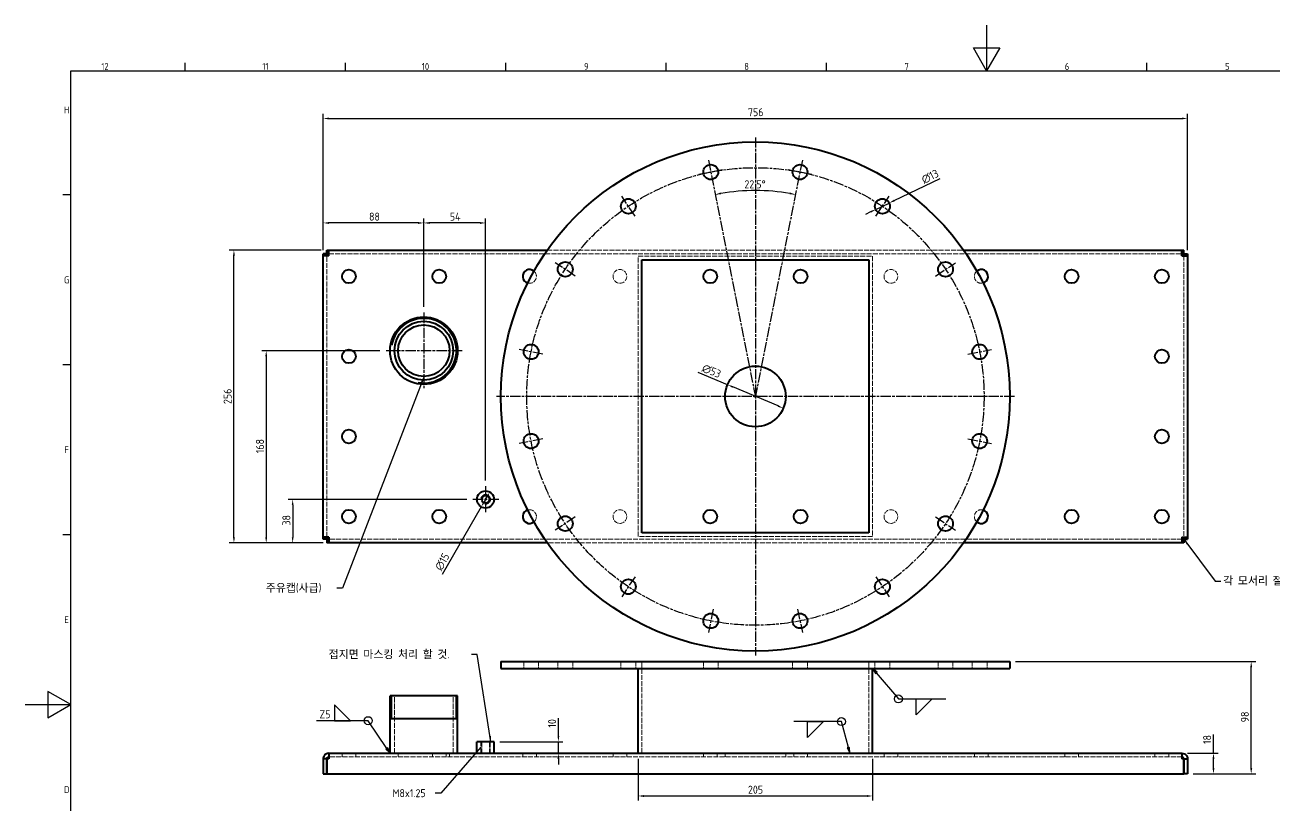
# Model space of a CAD drawing. Header units: millimetres. Extents: x 0 to 1682, y 0 to 1188.
# Drawn here: x 0 to 1093, y 505 to 1188 of the extents above; entities that cross this region are included whole.
import ezdxf

# ---------------------------------------------------------------- set-up
doc = ezdxf.new("R2010")
doc.units = ezdxf.units.MM
doc.header["$LTSCALE"] = 2
doc.linetypes.add('CHAIN', pattern=[0.3543, 0.2362, -0.0295, 0.0591, -0.0295])
doc.linetypes.add('DASHED', pattern=[0.2067, 0.1654, -0.0413])
doc.layers.get('0').update_dxf_attribs({"color": 3, "lineweight": 25})
for name, color, linetype, lineweight in [('가려진 것(ISO)', 2, 'DASHED', 18), ('가시적인 것(ISO)', 3, 'Continuous', 40), ('가시적인 좁은 것(ISO)', 3, 'Continuous', 35), ('경계(ISO)', 7, 'Continuous', 25), ('기호(ISO)', 5, 'Continuous', 25), ('중심 표식(ISO)', 1, 'Continuous', 25), ('중심선(ISO)', 1, 'Continuous', 25), ('치수(ISO)', 2, 'Continuous', 25)]:
    doc.layers.add(name, color=color, linetype=linetype, lineweight=lineweight)
doc.styles.add('문자 텍스트_M2B', font='isocp.shx')
doc.styles.add('치수 텍스트_PSTEK_POSCO', font='isocp.shx')
doc.dimstyles.new('치수_PSTEK_POSCO', dxfattribs={"dimscale": 2, "dimtxt": 3.5, "dimasz": 2.5, "dimexe": 2, "dimexo": 2.5, "dimgap": 1, "dimtad": 1, "dimrnd": 1e-08, "dimdsep": 46, "dimtxsty": '치수 텍스트_PSTEK_POSCO', "dimcen": 0.09, "dimdle": 10, "dimclrd": 7, "dimclre": 7, "dimclrt": 2, "dimadec": 1, "dimazin": 2, "dimtfac": 1, "dimtmove": 0, "dimatfit": 3, "dimfxl": 0, "dimtolj": 1, "dimlwd": -1, "dimlwe": -1, "dimarcsym": 0})
doc.dimstyles.new('치수_PSTEK_POSCO$7', dxfattribs={"dimscale": 2, "dimtxt": 3.5, "dimasz": 2.5, "dimexe": 2, "dimexo": 2.5, "dimgap": 1, "dimtad": 1, "dimrnd": 1e-08, "dimdsep": 46, "dimtxsty": '치수 텍스트_PSTEK_POSCO', "dimcen": 0.09, "dimdle": 10, "dimclrd": 7, "dimclre": 7, "dimclrt": 2, "dimadec": 1, "dimazin": 2, "dimtfac": 1, "dimtmove": 0, "dimatfit": 3, "dimfxl": 0, "dimtolj": 1, "dimlwd": -1, "dimlwe": -1, "dimarcsym": 0})

# ---------------------------------------------------------------- blocks, each defined once
blk = doc.blocks.new('경계 Default Border')
at = {"layer": '경계(ISO)'}
for p, q in [((70.08, 574), (70.08, 577.4)), ((140.17, 574), (140.17, 577.4)), ((210.25, 574), (210.25, 577.4)), ((280.33, 574), (280.33, 577.4)), ((350.42, 574), (350.42, 577.4)), ((490.58, 574), (490.58, 577.4)), ((20, 519.75), (16.6, 519.75)), ((20, 445.5), (16.6, 445.5)), ((20, 371.25), (16.6, 371.25))]:
    blk.add_line(p, q, dxfattribs=at)
at = {"layer": '경계(ISO)', "flags": 128}
for points in [[(420.5, 594), (420.5, 574), (414.73, 584), (426.27, 584), (420.5, 574)], [(20, 20), (20, 574), (821, 574), (821, 20), (20, 20)], [(0, 297), (20, 297), (10, 302.77), (10, 291.23), (20, 297)]]:
    blk.add_lwpolyline(points, dxfattribs=at)
at = {"layer": '경계(ISO)', "color": 2, "char_height": 3, "attachment_point": 7, "style": '문자 텍스트_M2B'}
for s, insert in [('12', (33.36, 574.37)), ('11', (103.78, 574.4)), ('10', (173.53, 574.37)), ('9', (244.44, 574.37)), ('8', (314.52, 574.37)), ('7', (384.6, 574.39)), ('6', (454.69, 574.37)), ('5', (524.77, 574.37)), ('H', (17.08, 555.37)), ('G', (17.08, 481.1)), ('F', (17.24, 406.87)), ('E', (17.24, 332.6)), ('D', (17.08, 258.35))]:
    blk.add_mtext(s, dxfattribs=dict(at, insert=insert))
blk = doc.blocks.new('*D22')
at = {"layer": 'Defpoints', "color": 0, "transparency": 16777216}
for p in [(182.7, 991.3), (264.1, 991.3), (265.8, 735.3)]:
    blk.add_point(p, dxfattribs=at)
at = {"layer": '치수(ISO)', "color": 7, "transparency": 16777216}
for p, q in [((259.1, 991.3), (178.7, 991.3)), ((182.7, 740.3), (182.7, 986.3)), ((260.8, 735.3), (178.7, 735.3))]:
    blk.add_line(p, q, dxfattribs=at)
for points in [[(181.9, 986.3), (183.6, 986.3), (182.7, 991.3)], [(181.9, 740.3), (183.6, 740.3), (182.7, 735.3)]]:
    blk.add_solid(points, dxfattribs=at)
at = {"layer": '치수(ISO)', "color": 2, "transparency": 16777216, "insert": (177.2, 856.7), "char_height": 7, "attachment_point": 4, "rotation": 90, "style": '치수 텍스트_PSTEK_POSCO'}
blk.add_mtext('\\A1;256', dxfattribs=at)
blk = doc.blocks.new('*D23')
at = {"layer": 'Defpoints', "color": 0, "transparency": 16777216}
for p in [(1016.8, 1106.3), (260.8, 986.3), (1016.8, 986.3)]:
    blk.add_point(p, dxfattribs=at)
at = {"layer": '치수(ISO)', "color": 7, "transparency": 16777216}
for p, q in [((260.8, 991.3), (260.8, 1110.3)), ((265.8, 1106.3), (1011.8, 1106.3)), ((1016.8, 991.3), (1016.8, 1110.3))]:
    blk.add_line(p, q, dxfattribs=at)
for points in [[(265.8, 1107.1), (265.8, 1105.5), (260.8, 1106.3)], [(1011.8, 1107.1), (1011.8, 1105.5), (1016.8, 1106.3)]]:
    blk.add_solid(points, dxfattribs=at)
at = {"layer": '치수(ISO)', "color": 2, "transparency": 16777216, "insert": (632.3, 1111.8), "char_height": 7, "attachment_point": 4, "style": '치수 텍스트_PSTEK_POSCO'}
blk.add_mtext('\\A1;756', dxfattribs=at)
blk = doc.blocks.new('*D24')
at = {"layer": 'Defpoints', "color": 0, "transparency": 16777216}
for p in [(260.8, 1015), (260.8, 986.3), (348.8, 936.8)]:
    blk.add_point(p, dxfattribs=at)
at = {"layer": '치수(ISO)', "color": 7, "transparency": 16777216}
for p, q in [((260.8, 991.3), (260.8, 1019)), ((348.8, 941.8), (348.8, 1019)), ((343.8, 1015), (265.8, 1015))]:
    blk.add_line(p, q, dxfattribs=at)
for points in [[(265.8, 1015.8), (265.8, 1014.1), (260.8, 1015)], [(343.8, 1015.8), (343.8, 1014.1), (348.8, 1015)]]:
    blk.add_solid(points, dxfattribs=at)
at = {"layer": '치수(ISO)', "color": 2, "transparency": 16777216, "insert": (300.9, 1020.5), "char_height": 7, "attachment_point": 4, "style": '치수 텍스트_PSTEK_POSCO'}
blk.add_mtext('\\A1;88', dxfattribs=at)
blk = doc.blocks.new('*D25')
at = {"layer": 'Defpoints', "color": 0, "transparency": 16777216}
for p in [(348.8, 1015), (348.8, 936.8), (402.8, 784.8)]:
    blk.add_point(p, dxfattribs=at)
at = {"layer": '치수(ISO)', "color": 7, "transparency": 16777216}
for p, q in [((348.8, 941.8), (348.8, 1019)), ((402.8, 789.8), (402.8, 1019)), ((397.8, 1015), (353.8, 1015))]:
    blk.add_line(p, q, dxfattribs=at)
for points in [[(353.8, 1015.8), (353.8, 1014.1), (348.8, 1015)], [(397.8, 1015.8), (397.8, 1014.1), (402.8, 1015)]]:
    blk.add_solid(points, dxfattribs=at)
at = {"layer": '치수(ISO)', "color": 2, "transparency": 16777216, "insert": (371.6, 1020.5), "char_height": 7, "attachment_point": 4, "style": '치수 텍스트_PSTEK_POSCO'}
blk.add_mtext('\\A1;54', dxfattribs=at)
blk = doc.blocks.new('*D26')
at = {"layer": 'Defpoints', "color": 0, "transparency": 16777216}
for p in [(410.3, 561.5), (449.7, 551.5), (466.5, 551.5)]:
    blk.add_point(p, dxfattribs=at)
at = {"layer": '치수(ISO)', "color": 7, "transparency": 16777216}
for p, q in [((466.5, 566.5), (466.5, 582.1)), ((415.3, 561.5), (470.5, 561.5)), ((466.5, 551.5), (466.5, 561.5)), ((466.5, 546.5), (466.5, 541.5))]:
    blk.add_line(p, q, dxfattribs=at)
for points in [[(465.7, 566.5), (467.3, 566.5), (466.5, 561.5)], [(465.7, 546.5), (467.3, 546.5), (466.5, 551.5)]]:
    blk.add_solid(points, dxfattribs=at)
at = {"layer": '치수(ISO)', "color": 2, "transparency": 16777216, "insert": (461, 573.8), "char_height": 7, "attachment_point": 4, "rotation": 90, "style": '치수 텍스트_PSTEK_POSCO'}
blk.add_mtext('\\A1;10', dxfattribs=at)
blk = doc.blocks.new('*D27')
at = {"layer": 'Defpoints', "color": 0, "transparency": 16777216}
for p in [(406.5, 779.8), (399, 766.8)]:
    blk.add_point(p, dxfattribs=at)
at = {"layer": '치수(ISO)', "color": 7, "transparency": 16777216}
for p, q in [((399, 766.8), (364.9, 707.7)), ((404, 775.5), (401.5, 771.1))]:
    blk.add_line(p, q, dxfattribs=at)
for points in [[(403.3, 775.9), (404.8, 775), (406.5, 779.8)], [(400.8, 771.6), (402.3, 770.7), (399, 766.8)]]:
    blk.add_solid(points, dxfattribs=at)
at = {"layer": '치수(ISO)', "color": 2, "transparency": 16777216, "insert": (361.1, 712.1), "char_height": 7, "attachment_point": 4, "rotation": 60, "style": '치수 텍스트_PSTEK_POSCO'}
blk.add_mtext('\\A1;∅15', dxfattribs=at)
blk = doc.blocks.new('*D28')
at = {"layer": 'Defpoints', "color": 0, "transparency": 16777216}
for p in [(614.4, 873.6), (663.2, 853)]:
    blk.add_point(p, dxfattribs=at)
at = {"layer": '치수(ISO)', "color": 7, "transparency": 16777216}
for p, q in [((614.4, 873.6), (588.7, 884.4)), ((658.6, 855), (619, 871.6))]:
    blk.add_line(p, q, dxfattribs=at)
for points in [[(619.3, 872.4), (618.7, 870.9), (614.4, 873.6)], [(658.9, 855.7), (658.3, 854.2), (663.2, 853)]]:
    blk.add_solid(points, dxfattribs=at)
at = {"layer": '치수(ISO)', "color": 2, "transparency": 16777216, "insert": (592.7, 888.7), "char_height": 7, "attachment_point": 4, "rotation": 337.1502, "style": '치수 텍스트_PSTEK_POSCO'}
blk.add_mtext('\\A1;∅53', dxfattribs=at)
blk = doc.blocks.new('*D29')
at = {"layer": 'Defpoints', "color": 0, "transparency": 16777216}
for p in [(1011.8, 551.5), (1016.8, 533.5), (1039.4, 533.5)]:
    blk.add_point(p, dxfattribs=at)
at = {"layer": '치수(ISO)', "color": 7, "transparency": 16777216}
for p, q in [((1039.4, 551.5), (1039.4, 567.8)), ((1016.8, 551.5), (1043.4, 551.5)), ((1039.4, 538.5), (1039.4, 546.5)), ((1021.8, 533.5), (1043.4, 533.5))]:
    blk.add_line(p, q, dxfattribs=at)
for points in [[(1038.6, 546.5), (1040.3, 546.5), (1039.4, 551.5)], [(1038.6, 538.5), (1040.3, 538.5), (1039.4, 533.5)]]:
    blk.add_solid(points, dxfattribs=at)
at = {"layer": '치수(ISO)', "color": 2, "transparency": 16777216, "insert": (1033.9, 559.5), "char_height": 7, "attachment_point": 4, "rotation": 90, "style": '치수 텍스트_PSTEK_POSCO'}
blk.add_mtext('\\A1;18', dxfattribs=at)
blk = doc.blocks.new('*D30')
at = {"layer": 'Defpoints', "color": 0, "transparency": 16777216}
for p in [(861.3, 631.5), (1072.4, 631.5), (1016.8, 533.5)]:
    blk.add_point(p, dxfattribs=at)
at = {"layer": '치수(ISO)', "color": 7, "transparency": 16777216}
for p, q in [((866.3, 631.5), (1076.4, 631.5)), ((1072.4, 538.5), (1072.4, 626.5)), ((1021.8, 533.5), (1076.4, 533.5))]:
    blk.add_line(p, q, dxfattribs=at)
for points in [[(1071.6, 626.5), (1073.3, 626.5), (1072.4, 631.5)], [(1071.6, 538.5), (1073.3, 538.5), (1072.4, 533.5)]]:
    blk.add_solid(points, dxfattribs=at)
at = {"layer": '치수(ISO)', "color": 2, "transparency": 16777216, "insert": (1066.9, 578.5), "char_height": 7, "attachment_point": 4, "rotation": 90, "style": '치수 텍스트_PSTEK_POSCO'}
blk.add_mtext('\\A1;98', dxfattribs=at)
blk = doc.blocks.new('*D31')
at = {"layer": 'Defpoints', "color": 0, "transparency": 16777216}
for p in [(315.3, 903.3), (211, 735.3), (265.8, 735.3)]:
    blk.add_point(p, dxfattribs=at)
at = {"layer": '치수(ISO)', "color": 7, "transparency": 16777216}
for p, q in [((310.3, 903.3), (207, 903.3)), ((211, 898.3), (211, 740.3)), ((260.8, 735.3), (207, 735.3))]:
    blk.add_line(p, q, dxfattribs=at)
for points in [[(210.1, 898.3), (211.8, 898.3), (211, 903.3)], [(210.1, 740.3), (211.8, 740.3), (211, 735.3)]]:
    blk.add_solid(points, dxfattribs=at)
at = {"layer": '치수(ISO)', "color": 2, "transparency": 16777216, "insert": (205.5, 813.7), "char_height": 7, "attachment_point": 4, "rotation": 90, "style": '치수 텍스트_PSTEK_POSCO'}
blk.add_mtext('\\A1;168', dxfattribs=at)
blk = doc.blocks.new('*D32')
at = {"layer": 'Defpoints', "color": 0, "transparency": 16777216}
for p in [(391.3, 773.3), (234.1, 735.3), (265.8, 735.3)]:
    blk.add_point(p, dxfattribs=at)
at = {"layer": '치수(ISO)', "color": 7, "transparency": 16777216}
for p, q in [((386.3, 773.3), (230.1, 773.3)), ((234.1, 768.3), (234.1, 740.3)), ((260.8, 735.3), (230.1, 735.3))]:
    blk.add_line(p, q, dxfattribs=at)
for points in [[(233.3, 768.3), (234.9, 768.3), (234.1, 773.3)], [(233.3, 740.3), (234.9, 740.3), (234.1, 735.3)]]:
    blk.add_solid(points, dxfattribs=at)
at = {"layer": '치수(ISO)', "color": 2, "transparency": 16777216, "insert": (228.6, 750.5), "char_height": 7, "attachment_point": 4, "rotation": 90, "style": '치수 텍스트_PSTEK_POSCO'}
blk.add_mtext('\\A1;38', dxfattribs=at)
blk = doc.blocks.new('*D52')
at = {"layer": 'Defpoints', "color": 0, "transparency": 16777216}
for p in [(597.7, 1069.8), (679.9, 1069.8), (650.6, 1042.9), (638.8, 863.3)]:
    blk.add_point(p, dxfattribs=at)
at = {"layer": '치수(ISO)', "color": 7, "transparency": 16777216}
blk.add_arc((638.8, 863.3), 180, 80.3416, 99.6584, dxfattribs=at)
for points in [[(608.7, 1039.9), (608.4, 1041.6), (603.7, 1039.8)], [(669.1, 1041.6), (668.8, 1039.9), (673.9, 1039.8)]]:
    blk.add_solid(points, dxfattribs=at)
at = {"layer": '치수(ISO)', "color": 2, "transparency": 16777216, "insert": (629.2, 1048.8), "char_height": 7, "attachment_point": 4, "style": '치수 텍스트_PSTEK_POSCO'}
blk.add_mtext('\\A1;22.5°', dxfattribs=at)
blk = doc.blocks.new('*D53')
at = {"layer": 'Defpoints', "color": 0, "transparency": 16777216}
for p in [(755.8, 1032.4), (744, 1026.8)]:
    blk.add_point(p, dxfattribs=at)
at = {"layer": '치수(ISO)', "color": 7, "transparency": 16777216}
for p, q in [((760.3, 1034.5), (800.5, 1053.7)), ((744, 1026.8), (755.8, 1032.4)), ((739.5, 1024.7), (735, 1022.5))]:
    blk.add_line(p, q, dxfattribs=at)
for points in [[(759.9, 1035.3), (760.6, 1033.8), (755.8, 1032.4)], [(739.2, 1025.4), (739.9, 1023.9), (744, 1026.8)]]:
    blk.add_solid(points, dxfattribs=at)
at = {"layer": '치수(ISO)', "color": 2, "transparency": 16777216, "insert": (784.7, 1052.2), "char_height": 7, "attachment_point": 4, "rotation": 25.4407, "style": '치수 텍스트_PSTEK_POSCO'}
blk.add_mtext('\\A1;∅13', dxfattribs=at)
blk = doc.blocks.new('*D55')
at = {"layer": 'Defpoints', "color": 0, "transparency": 16777216}
for p in [(536.3, 551.5), (741.3, 551.5), (741.3, 514.1)]:
    blk.add_point(p, dxfattribs=at)
at = {"layer": '치수(ISO)', "color": 7, "transparency": 16777216}
for p, q in [((536.3, 546.5), (536.3, 510.1)), ((741.3, 546.5), (741.3, 510.1)), ((541.3, 514.1), (736.3, 514.1))]:
    blk.add_line(p, q, dxfattribs=at)
for points in [[(541.3, 514.9), (541.3, 513.2), (536.3, 514.1)], [(736.3, 514.9), (736.3, 513.2), (741.3, 514.1)]]:
    blk.add_solid(points, dxfattribs=at)
at = {"layer": '치수(ISO)', "color": 2, "transparency": 16777216, "insert": (632.3, 519.6), "char_height": 7, "attachment_point": 4, "style": '치수 텍스트_PSTEK_POSCO'}
blk.add_mtext('\\A1;205', dxfattribs=at)

msp = doc.modelspace()

# ---------------------------------------------------------------- linework, layer by layer
at = {"layer": '가려진 것(ISO)', "ltscale": 12.936202}
for p, q in [((263.988, 740.301), (263.988, 986.301)), ((1013.588, 986.301), (1013.588, 740.301))]:
    msp.add_line(p, q, dxfattribs=at)
at = {"layer": '가려진 것(ISO)', "ltscale": 13.076432}
for p, q in [((265.788, 988.101), (1011.788, 988.101)), ((1011.788, 738.501), (265.788, 738.501)), ((1011.788, 548.296), (265.788, 548.296))]:
    msp.add_line(p, q, dxfattribs=at)
at = {"layer": '가려진 것(ISO)', "ltscale": 13.141491}
for p, q in [((456.793, 991.301), (820.783, 991.301)), ((820.783, 735.301), (456.793, 735.301))]:
    msp.add_line(p, q, dxfattribs=at)
at = {"layer": '가려진 것(ISO)', "ltscale": 13.049678}
for p, q in [((536.288, 985.801), (741.288, 985.801)), ((741.288, 740.801), (536.288, 740.801))]:
    msp.add_line(p, q, dxfattribs=at)
at = {"layer": '가려진 것(ISO)', "ltscale": 13.169919}
for p, q in [((536.288, 740.801), (536.288, 985.801)), ((741.288, 985.801), (741.288, 740.801))]:
    msp.add_line(p, q, dxfattribs=at)
at = {"layer": '가려진 것(ISO)', "ltscale": 5.71399}
for p, q in [((436.131, 625.496), (436.131, 631.496)), ((449.131, 625.496), (449.131, 631.496)), ((465.994, 625.496), (465.994, 631.496)), ((478.994, 625.496), (478.994, 631.496)), ((521.174, 625.496), (521.174, 631.496)), ((534.174, 625.496), (534.174, 631.496)), ((593.27, 625.496), (593.27, 631.496)), ((606.27, 625.496), (606.27, 631.496)), ((671.306, 625.496), (671.306, 631.496)), ((684.306, 625.496), (684.306, 631.496)), ((743.402, 625.496), (743.402, 631.496)), ((756.402, 625.496), (756.402, 631.496)), ((798.582, 625.496), (798.582, 631.496)), ((811.582, 625.496), (811.582, 631.496)), ((828.445, 625.496), (828.445, 631.496)), ((841.445, 625.496), (841.445, 631.496))]:
    msp.add_line(p, q, dxfattribs=at)
at = {"layer": '가려진 것(ISO)', "ltscale": 12.901145}
for p, q in [((539.488, 551.496), (539.488, 631.496)), ((738.088, 551.496), (738.088, 631.496))]:
    msp.add_line(p, q, dxfattribs=at)
at = {"layer": '가려진 것(ISO)', "ltscale": 13.438693}
for p, q in [((323.088, 551.496), (323.088, 601.496)), ((374.488, 551.496), (374.488, 601.496))]:
    msp.add_line(p, q, dxfattribs=at)
at = {"layer": '가려진 것(ISO)', "ltscale": 12.094824}
for p, q in [((398.788, 561.496), (398.788, 551.496)), ((399.465, 551.496), (399.465, 561.496)), ((406.112, 551.496), (406.112, 561.496)), ((406.788, 551.496), (406.788, 561.496))]:
    msp.add_line(p, q, dxfattribs=at)
at = {"layer": '가려진 것(ISO)', "ltscale": 3.047415}
for p, q in [((277.288, 548.296), (277.288, 551.496)), ((289.288, 548.296), (289.288, 551.496)), ((326.288, 548.296), (326.288, 551.496)), ((356.288, 548.296), (356.288, 551.496)), ((368.288, 548.296), (368.288, 551.496)), ((371.288, 548.296), (371.288, 551.496)), ((435.288, 548.296), (435.288, 551.496)), ((447.288, 548.296), (447.288, 551.496)), ((514.288, 548.296), (514.288, 551.496)), ((526.288, 548.296), (526.288, 551.496)), ((593.288, 548.296), (593.288, 551.496)), ((605.288, 548.296), (605.288, 551.496)), ((612.288, 551.496), (612.288, 548.296)), ((665.288, 551.496), (665.288, 548.296)), ((672.288, 548.296), (672.288, 551.496)), ((684.288, 548.296), (684.288, 551.496)), ((751.288, 548.296), (751.288, 551.496)), ((763.288, 548.296), (763.288, 551.496)), ((830.288, 548.296), (830.288, 551.496)), ((842.288, 548.296), (842.288, 551.496)), ((909.288, 548.296), (909.288, 551.496)), ((921.288, 548.296), (921.288, 551.496)), ((988.288, 548.296), (988.288, 551.496)), ((1000.288, 548.296), (1000.288, 551.496))]:
    msp.add_line(p, q, dxfattribs=at)
at = {"layer": '가려진 것(ISO)', "ltscale": 13.027546}
for centre in [(520.288, 968.301), (757.288, 968.301), (520.288, 758.301), (757.288, 758.301)]:
    msp.add_circle(centre, 6, dxfattribs=at)
at = {"layer": '가려진 것(ISO)', "ltscale": 13.16146}
for centre, start, end in [((441.288, 968.301), 254.067022, 49.938683), ((836.288, 968.301), 130.061317, 285.932978), ((441.288, 758.301), 310.061317, 105.932978), ((836.288, 758.301), 74.067022, 229.938683)]:
    msp.add_arc(centre, 6, start, end, dxfattribs=at)
at = {"layer": '가시적인 것(ISO)'}
for p, q in [((263.988, 988.03), (260.788, 988.03)), ((260.788, 986.301), (260.788, 988.03)), ((260.788, 740.301), (260.788, 986.301)), ((263.988, 986.301), (263.988, 988.03)), ((264.059, 991.301), (265.788, 991.301)), ((264.059, 988.101), (264.059, 991.301)), ((264.059, 988.101), (265.788, 988.101)), ((265.788, 991.301), (456.793, 991.301)), ((820.783, 991.301), (1011.788, 991.301)), ((1011.788, 991.301), (1013.517, 991.301)), ((1011.788, 988.101), (1013.517, 988.101)), ((1013.517, 988.101), (1013.517, 991.301)), ((1013.588, 988.03), (1013.588, 986.301)), ((1013.588, 988.03), (1016.788, 988.03)), ((1016.788, 988.03), (1016.788, 986.301)), ((1016.788, 986.301), (1016.788, 740.301)), ((539.488, 982.601), (738.088, 982.601)), ((539.488, 744.001), (539.488, 982.601)), ((738.088, 982.601), (738.088, 744.001)), ((738.088, 744.001), (539.488, 744.001)), ((260.788, 738.572), (260.788, 740.301)), ((263.988, 738.572), (260.788, 738.572)), ((263.988, 738.572), (263.988, 740.301)), ((265.788, 738.501), (264.059, 738.501)), ((264.059, 738.501), (264.059, 735.301)), ((265.788, 735.301), (264.059, 735.301)), ((456.793, 735.301), (265.788, 735.301)), ((1011.788, 735.301), (820.783, 735.301)), ((1013.517, 738.501), (1011.788, 738.501)), ((1013.517, 735.301), (1011.788, 735.301)), ((1013.517, 738.501), (1013.517, 735.301)), ((1013.588, 740.301), (1013.588, 738.572)), ((1013.588, 738.572), (1016.788, 738.572)), ((1016.788, 740.301), (1016.788, 738.572)), ((416.288, 631.496), (861.288, 631.496)), ((416.288, 631.496), (416.288, 625.496)), ((416.288, 625.496), (861.288, 625.496)), ((536.288, 551.496), (536.288, 625.496)), ((741.288, 551.496), (741.288, 625.496)), ((861.288, 631.496), (861.288, 625.496)), ((378.288, 601.496), (319.288, 601.496)), ((319.288, 551.496), (319.288, 601.496)), ((378.288, 551.496), (378.288, 601.496)), ((378.288, 581.496), (319.288, 581.496)), ((410.288, 561.496), (395.288, 561.496)), ((395.288, 551.496), (395.288, 561.496)), ((410.288, 551.496), (410.288, 561.496)), ((265.788, 551.496), (1011.788, 551.496)), ((263.988, 546.496), (260.788, 546.496)), ((260.788, 546.496), (260.788, 533.496)), ((263.988, 533.496), (263.988, 546.496)), ((265.788, 546.496), (264.059, 546.496)), ((264.059, 546.496), (264.059, 533.496)), ((1013.517, 546.496), (1011.788, 546.496)), ((1013.517, 546.496), (1013.517, 533.496)), ((1013.588, 533.496), (1013.588, 546.496)), ((1013.588, 546.496), (1016.788, 546.496)), ((1016.788, 546.496), (1016.788, 533.496)), ((260.788, 533.496), (263.988, 533.496)), ((264.059, 533.496), (1013.517, 533.496)), ((1016.788, 533.496), (1013.588, 533.496))]:
    msp.add_line(p, q, dxfattribs=at)
for centre, radius in [((638.788, 863.301), 222.5), ((599.77, 1059.458), 6.5), ((677.806, 1059.458), 6.5), ((527.674, 1029.595), 6.5), ((749.902, 1029.595), 6.5), ((283.288, 968.301), 6), ((362.288, 968.301), 6), ((472.494, 974.415), 6.5), ((599.288, 968.301), 6), ((678.288, 968.301), 6), ((805.082, 974.415), 6.5), ((915.288, 968.301), 6), ((994.288, 968.301), 6), ((348.788, 903.301), 29.5), ((348.788, 903.301), 25.7), ((348.788, 903.301), 22.5), ((442.631, 902.319), 6.5), ((834.945, 902.319), 6.5), ((283.288, 898.301), 6), ((994.288, 898.301), 6), ((638.788, 863.301), 26.5), ((283.288, 828.301), 6), ((994.288, 828.301), 6), ((442.631, 824.283), 6.5), ((834.945, 824.283), 6.5), ((402.788, 773.301), 7.5), ((402.788, 773.301), 3.324), ((283.288, 758.301), 6), ((362.288, 758.301), 6), ((472.494, 752.187), 6.5), ((599.288, 758.301), 6), ((678.288, 758.301), 6), ((805.082, 752.187), 6.5), ((915.288, 758.301), 6), ((994.288, 758.301), 6), ((527.674, 697.007), 6.5), ((749.902, 697.007), 6.5), ((599.77, 667.144), 6.5), ((677.806, 667.144), 6.5)]:
    msp.add_circle(centre, radius, dxfattribs=at)
for centre, start, end in [((441.288, 968.301), 49.938683, 254.067022), ((836.288, 968.301), 285.932978, 130.061317), ((441.288, 758.301), 105.932978, 310.061317), ((836.288, 758.301), 229.938683, 74.067022)]:
    msp.add_arc(centre, 6, start, end, dxfattribs=at)
for points, knots in [([(265.788, 986.301), (264.283, 986.301), (262.793, 986.301), (261.861, 986.301), (261.173, 986.301), (260.942, 986.301), (260.788, 986.301)], [0, 0, 0, 0, 0.57504459, 0.57504459, 0.57504459, 1, 1, 1, 1]), ([(265.788, 986.301), (265.788, 987.806), (265.788, 989.296), (265.788, 990.228), (265.788, 990.536), (265.788, 990.786), (265.788, 990.966)], [0, 0, 0, 0, 0.575044589, 0.575044589, 0.575044589, 0.76555338, 0.76555338, 0.76555338, 0.76555338]), ([(1011.788, 986.301), (1011.788, 987.806), (1011.788, 989.296), (1011.788, 990.228), (1011.788, 990.916), (1011.788, 991.147), (1011.788, 991.301)], [0, 0, 0, 0, 0.57504459, 0.57504459, 0.57504459, 1, 1, 1, 1]), ([(1011.788, 986.301), (1013.293, 986.301), (1014.783, 986.301), (1015.715, 986.301), (1016.024, 986.301), (1016.273, 986.301), (1016.453, 986.301)], [0, 0, 0, 0, 0.575044589, 0.575044589, 0.575044589, 0.76555338, 0.76555338, 0.76555338, 0.76555338]), ([(265.788, 740.301), (264.283, 740.301), (262.793, 740.301), (261.861, 740.301), (261.173, 740.301), (260.942, 740.301), (260.788, 740.301)], [0, 0, 0, 0, 0.57504459, 0.57504459, 0.57504459, 1, 1, 1, 1]), ([(265.788, 740.301), (265.788, 738.795), (265.788, 737.306), (265.788, 736.374), (265.788, 736.065), (265.788, 735.816), (265.788, 735.636)], [0, 0, 0, 0, 0.575044589, 0.575044589, 0.575044589, 0.76555338, 0.76555338, 0.76555338, 0.76555338]), ([(1011.788, 740.301), (1011.788, 738.795), (1011.788, 737.306), (1011.788, 736.374), (1011.788, 736.065), (1011.788, 735.816), (1011.788, 735.636)], [0, 0, 0, 0, 0.575044589, 0.575044589, 0.575044589, 0.76555338, 0.76555338, 0.76555338, 0.76555338]), ([(1011.788, 740.301), (1013.293, 740.301), (1014.783, 740.301), (1015.715, 740.301), (1016.024, 740.301), (1016.273, 740.301), (1016.453, 740.301)], [0, 0, 0, 0, 0.575044589, 0.575044589, 0.575044589, 0.76555338, 0.76555338, 0.76555338, 0.76555338]), ([(265.788, 551.496), (264.283, 551.496), (262.793, 550.774), (261.861, 549.592), (261.173, 548.718), (260.788, 547.609), (260.788, 546.496)], [0, 0, 0, 0, 0.57504459, 0.57504459, 0.57504459, 1, 1, 1, 1]), ([(263.988, 546.496), (263.988, 547.196), (264.436, 547.876), (265.079, 548.151), (265.303, 548.247), (265.545, 548.296), (265.788, 548.296)], [-1, -1, -1, -1, -0.25762063, -0.25762063, -0.25762063, 0, 0, 0, 0]), ([(265.788, 551.496), (265.788, 551.207), (265.788, 550.774), (265.788, 549.592), (265.788, 549.2), (265.788, 548.762), (265.788, 548.296)], [0, 0, 0, 0, 0.575044589, 0.575044589, 0.575044589, 0.76555338, 0.76555338, 0.76555338, 0.76555338]), ([(1011.788, 551.496), (1011.788, 551.207), (1011.788, 550.774), (1011.788, 549.592), (1011.788, 549.2), (1011.788, 548.762), (1011.788, 548.296)], [0, 0, 0, 0, 0.575044589, 0.575044589, 0.575044589, 0.76555338, 0.76555338, 0.76555338, 0.76555338]), ([(1011.788, 551.496), (1013.293, 551.496), (1014.783, 550.774), (1015.715, 549.592), (1016.024, 549.2), (1016.273, 548.762), (1016.453, 548.296)], [0, 0, 0, 0, 0.575044589, 0.575044589, 0.575044589, 0.76555338, 0.76555338, 0.76555338, 0.76555338]), ([(1013.588, 546.496), (1013.588, 547.196), (1013.14, 547.876), (1012.497, 548.151), (1012.273, 548.247), (1012.031, 548.296), (1011.788, 548.296)], [-1, -1, -1, -1, -0.25762063, -0.25762063, -0.25762063, 0, 0, 0, 0])]:
    msp.add_open_spline(points, degree=3, knots=knots, dxfattribs=at)
for points in [[(265.788, 990.966), (265.788, 991.187), (265.788, 991.255), (265.788, 991.301)], [(1016.453, 986.301), (1016.674, 986.301), (1016.742, 986.301), (1016.788, 986.301)], [(265.788, 735.636), (265.788, 735.415), (265.788, 735.347), (265.788, 735.301)], [(1011.788, 735.636), (1011.788, 735.415), (1011.788, 735.347), (1011.788, 735.301)], [(1016.453, 740.301), (1016.674, 740.301), (1016.742, 740.301), (1016.788, 740.301)], [(265.788, 548.296), (265.788, 547.724), (265.788, 547.11), (265.788, 546.496)], [(1011.788, 548.296), (1011.788, 547.724), (1011.788, 547.11), (1011.788, 546.496)], [(1016.453, 548.296), (1016.674, 547.724), (1016.788, 547.11), (1016.788, 546.496)]]:
    msp.add_open_spline(points, degree=3, dxfattribs=at)
at = {"layer": '가시적인 좁은 것(ISO)'}
for p, q in [((320.504, 601.496), (320.504, 581.496)), ((377.072, 581.496), (377.072, 601.496))]:
    msp.add_line(p, q, dxfattribs=at)
for centre, radius in [((348.788, 903.301), 28.284), ((402.788, 773.301), 4)]:
    msp.add_arc(centre, radius, 260, 170, dxfattribs=at)
at = {"layer": '기호(ISO)', "color": 7}
for p, q in [((744.529, 621.689), (741.288, 625.496)), ((745.29, 622.337), (741.288, 625.496)), ((741.288, 625.496), (743.767, 621.041)), ((743.767, 621.041), (745.29, 622.337)), ((744.529, 621.689), (763.838, 599.003)), ((763.838, 599.003), (805.338, 599.003)), ((300.181, 579.903), (254.808, 579.903)), ((316.497, 555.645), (300.181, 579.903)), ((713.988, 579.112), (672.488, 579.112)), ((720.094, 556.326), (713.988, 579.112)), ((317.327, 556.203), (315.668, 555.087)), ((315.668, 555.087), (319.288, 551.496)), ((316.497, 555.645), (319.288, 551.496)), ((319.288, 551.496), (317.327, 556.203)), ((721.06, 556.585), (719.128, 556.067)), ((719.128, 556.067), (721.388, 551.496)), ((720.094, 556.326), (721.388, 551.496)), ((721.388, 551.496), (721.06, 556.585))]:
    msp.add_line(p, q, dxfattribs=at)
at = {"layer": '기호(ISO)'}
for p, q in [((284.681, 579.903), (270.681, 593.903)), ((270.681, 593.903), (270.681, 579.903)), ((779.338, 599.003), (793.338, 599.003)), ((793.338, 599.003), (779.338, 585.003)), ((779.338, 585.003), (779.338, 599.003)), ((270.681, 579.903), (284.681, 579.903)), ((684.488, 579.112), (698.488, 579.112)), ((698.488, 579.112), (684.488, 565.112)), ((684.488, 565.112), (684.488, 579.112))]:
    msp.add_line(p, q, dxfattribs=at)
at = {"layer": '기호(ISO)', "color": 7, "flags": 128}
for points in [[(745.29, 622.337), (741.288, 625.496), (743.767, 621.041), (745.29, 622.337)], [(315.668, 555.087), (319.288, 551.496), (317.327, 556.203), (315.668, 555.087)], [(719.128, 556.067), (721.388, 551.496), (721.06, 556.585), (719.128, 556.067)]]:
    msp.add_lwpolyline(points, dxfattribs=at)
at = {"layer": '기호(ISO)'}
for centre in [(763.838, 599.003), (300.181, 579.903), (713.988, 579.112)]:
    msp.add_circle(centre, 3.5, dxfattribs=at)
at = {"layer": '기호(ISO)', "color": 7}
for points in [[(745.29, 622.337), (741.288, 625.496), (743.767, 621.041), (745.29, 622.337)], [(315.668, 555.087), (319.288, 551.496), (317.327, 556.203), (315.668, 555.087)], [(719.128, 556.067), (721.388, 551.496), (721.06, 556.585), (719.128, 556.067)]]:
    msp.add_solid(points, dxfattribs=at)
at = {"layer": '중심 표식(ISO)', "linetype": 'CHAIN', "ltscale": 19.051651}
for p, q in [((638.788, 1089.801), (638.788, 636.801)), ((610.068, 1061.506), (589.472, 1057.41)), ((688.104, 1057.41), (667.508, 1061.506)), ((533.507, 1020.864), (521.84, 1038.325)), ((744.069, 1020.864), (755.736, 1038.325)), ((481.225, 968.581), (463.764, 980.248)), ((796.351, 968.581), (813.812, 980.248)), ((348.788, 936.801), (348.788, 869.801)), ((382.288, 903.301), (315.288, 903.301)), ((452.929, 900.271), (432.333, 904.367)), ((824.647, 900.271), (845.243, 904.367)), ((865.288, 863.301), (412.288, 863.301)), ((452.929, 826.331), (432.333, 822.234)), ((824.647, 826.331), (845.243, 822.234)), ((402.788, 784.801), (402.788, 761.801)), ((414.288, 773.301), (391.288, 773.301)), ((481.225, 758.02), (463.764, 746.353)), ((796.351, 758.02), (813.812, 746.353)), ((533.507, 705.737), (521.84, 688.277)), ((744.069, 705.737), (755.736, 688.277)), ((601.818, 677.442), (597.721, 656.846)), ((675.758, 677.442), (679.855, 656.846))]:
    msp.add_line(p, q, dxfattribs=at)
at = {"layer": '중심 표식(ISO)', "linetype": 'CHAIN', "ltscale": 1.666711}
for p, q in [((640.259, 863.594), (637.317, 863.008)), ((640.259, 863.008), (637.317, 863.594))]:
    msp.add_line(p, q, dxfattribs=at)
at = {"layer": '중심선(ISO)', "linetype": 'CHAIN', "ltscale": 19.051651}
for p, q in [((597.721, 1069.756), (638.899, 862.741)), ((679.855, 1069.756), (638.498, 861.842))]:
    msp.add_line(p, q, dxfattribs=at)
msp.add_circle((638.788, 863.301), 200, dxfattribs=at)

# ---------------------------------------------------------------- block references
at = {"xscale": 2, "yscale": 2, "zscale": 2}
msp.add_blockref('경계 Default Border', (0, 0), dxfattribs=at)

# ---------------------------------------------------------------- texts
at = {"layer": '기호(ISO)', "color": 2, "char_height": 7, "attachment_point": 4, "style": '치수 텍스트_PSTEK_POSCO'}
for s, insert, width in [('{\\fISOCP|b0|i0;\\H7.0000;주유캡(사급)}', (210.572, 695.627), 60.24672), ('{\\fISOCP|b0|i0;\\H7.0000;각 모서리 절곡 후 용접 할 것.}', (1047.913, 701.951), 139.84982), ('{\\fISOCP|b0|i0;\\H7.0000;접지면 마스킹 처리 할 것.}', (265.549, 637.635), 122.82121)]:
    msp.add_mtext(s, dxfattribs=dict(at, insert=insert, width=width))
at = {"layer": '기호(ISO)', "color": 7, "insert": (257.603, 582.003), "char_height": 7, "attachment_point": 7, "style": '치수 텍스트_PSTEK_POSCO'}
msp.add_mtext('Z5', dxfattribs=at)
at = {"layer": '기호(ISO)', "color": 2, "insert": (321.384, 516.551), "char_height": 7, "width": 35.35843, "attachment_point": 4, "line_spacing_factor": 0.6125, "style": '치수 텍스트_PSTEK_POSCO'}
msp.add_mtext('{M8x1.25}', dxfattribs=at)

# ---------------------------------------------------------------- dimensions: what is measured, and where the dimension line sits
at = {"layer": '치수(ISO)', "color": 7}
for base, p1, p2, picture, middle in [((1016.788, 1106.301), (260.788, 986.301), (1016.788, 986.301), '*D23', (638.788, 1106.301)), ((741.288, 514.062), (536.288, 551.496), (741.288, 551.496), '*D55', (638.788, 514.062))]:
    dim = msp.add_linear_dim(base=base, p1=p1, p2=p2, dimstyle='치수_PSTEK_POSCO', override={"dimdec": 2, "dimtp": 0, "dimtm": 0, "dimtdec": 2, "dimtofl": 0, "dimatfit": 1}, dxfattribs=at)
    dim.commit()
    dim.dimension.update_dxf_attribs({"geometry": picture, "text_midpoint": middle, "dimtype": 160})
dim = msp.add_angular_dim_3p(base=(650.561, 1042.916), center=(638.788, 863.301), p1=(679.855, 1069.756), p2=(597.721, 1069.756), dimstyle='치수_PSTEK_POSCO', override={"dimse1": 1, "dimse2": 1, "dimadec": 1, "dimtp": 0, "dimtm": 0, "dimtdec": 2}, dxfattribs=at)
dim.commit()
dim.dimension.update_dxf_attribs({"geometry": '*D52', "text_midpoint": (638.788, 1043.301), "dimtype": 165})
for p1, p2, picture, middle in [((744.032, 1026.803), (755.772, 1032.387), '*D53', (792.87, 1050.035)), ((663.208, 853.011), (614.368, 873.591), '*D28', (597.158, 880.843)), ((406.538, 779.796), (399.038, 766.806), '*D27', (369.11, 714.968))]:
    dim = msp.add_diameter_dim_2p(p1=p1, p2=p2, dimstyle='치수_PSTEK_POSCO', override={"dimdec": 2, "dimlfac": 1, "dimtp": 0, "dimtm": 0, "dimtdec": 2, "dimatfit": 2}, dxfattribs=at)
    dim.commit()
    dim.dimension.update_dxf_attribs({"geometry": picture, "text_midpoint": middle, "dimtype": 163})
for base, p1, p2, angle, override, picture, middle in [((260.788, 1014.957), (348.788, 936.801), (260.788, 986.301), 180, {"dimdec": 2, "dimtp": 0, "dimtm": 0, "dimtdec": 2, "dimtofl": 0, "dimatfit": 1}, '*D24', (304.788, 1014.957)), ((348.788, 1014.957), (402.788, 784.801), (348.788, 936.801), 180, {"dimdec": 2, "dimtp": 0, "dimtm": 0, "dimtdec": 2, "dimtofl": 0, "dimatfit": 1}, '*D25', (375.788, 1014.957)), ((182.724, 991.301), (265.788, 735.301), (264.059, 991.301), 90, {"dimdec": 2, "dimtp": 0, "dimtm": 0, "dimtdec": 2, "dimtofl": 0, "dimatfit": 1}, '*D22', (182.724, 863.301)), ((210.954, 735.301), (315.288, 903.301), (265.788, 735.301), 90, {"dimdec": 2, "dimtp": 0, "dimtm": 0, "dimtdec": 2, "dimtofl": 0, "dimatfit": 1}, '*D31', (210.954, 819.301)), ((234.09, 735.301), (391.288, 773.301), (265.788, 735.301), 90, {"dimdec": 2, "dimtp": 0, "dimtm": 0, "dimtdec": 2, "dimtofl": 0, "dimatfit": 1}, '*D32', (234.09, 754.301)), ((1072.419, 631.496), (1016.788, 533.496), (861.288, 631.496), 90, {"dimdec": 2, "dimtp": 0, "dimtm": 0, "dimtdec": 2, "dimtofl": 0, "dimatfit": 1}, '*D30', (1072.419, 582.496)), ((466.51, 551.496), (410.288, 561.496), (449.714, 551.496), 270, {"dimdec": 2, "dimse2": 1, "dimtp": 0, "dimtm": 0, "dimtdec": 2, "dimtofl": 1, "dimatfit": 1}, '*D26', (466.51, 576.955)), ((1039.448, 533.496), (1011.788, 551.496), (1016.788, 533.496), 270, {"dimdec": 2, "dimtp": 0, "dimtm": 0, "dimtdec": 2, "dimtofl": 0, "dimatfit": 2}, '*D29', (1039.448, 562.641))]:
    dim = msp.add_linear_dim(base=base, p1=p1, p2=p2, angle=angle, dimstyle='치수_PSTEK_POSCO', override=override, dxfattribs=at)
    dim.commit()
    dim.dimension.update_dxf_attribs({"geometry": picture, "text_midpoint": middle, "dimtype": 160})

# ---------------------------------------------------------------- leaders
at = {"layer": '기호(ISO)', "color": 7, "annotation_type": 0, "has_hookline": 1}
for points, hookline_direction, text_width in [([(348.788, 880.129), (277.819, 695.627), (272.819, 695.627)], 1, 51.979), ([(1013.517, 738.501), (1040.913, 701.951), (1045.913, 701.951)], 0, 123.931), ([(407.489, 561.496), (395.37, 637.635), (390.37, 637.635)], 1, 108.105), ([(398.788, 556.8), (363.743, 516.551), (358.743, 516.551)], 1, 29.69)]:
    msp.add_leader(points, dimstyle='치수_PSTEK_POSCO$7', override={"dimtad": 0}, dxfattribs=dict(at, hookline_direction=hookline_direction, text_width=text_width))

doc.saveas('drawing.dxf')
